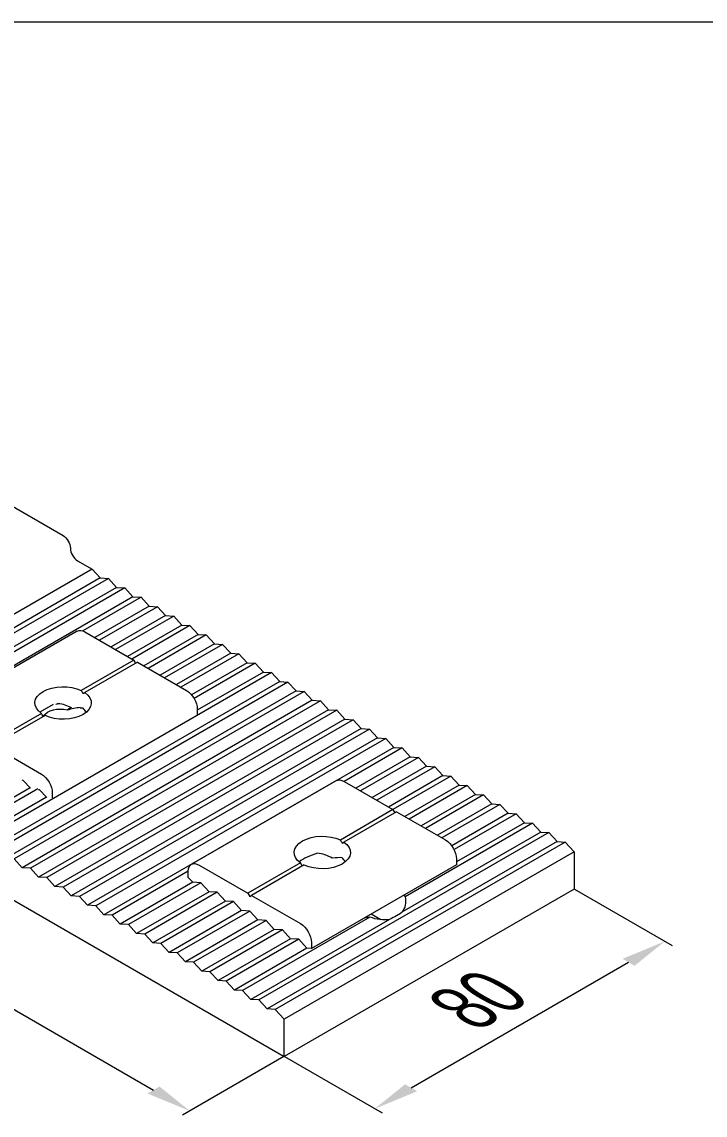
# Model space of a CAD drawing. Extents: x -37 to 4620, y -49 to 348.
# Drawn here: x 2003.63 to 2027.62, y 192.29 to 230.7 of the extents above; entities that cross this region are included whole.
import ezdxf

# ---------------------------------------------------------------- set-up
doc = ezdxf.new("R2010")
doc.units = 0
doc.header["$LTSCALE"] = 5
for name, color, linetype, lineweight in [('4', 160, 'CONTINUOUS', 18), ('PV-B6A89', 7, 'CONTINUOUS', 15), ('Рамки', 1, 'CONTINUOUS', 15)]:
    doc.layers.add(name, color=color, linetype=linetype, lineweight=lineweight)
doc.styles.add('15', font='russ.shx', dxfattribs={"width": 0.7, "height": 15})

msp = doc.modelspace()

# ---------------------------------------------------------------- linework, layer by layer
at = {"layer": '4', "extrusion": (-8.3e-15, 0.816497, 0.57735)}
for p, q in [((1985.339, 206.399, -54.665), (2008.249, 193.172, -35.958)), ((2023.034, 200.224, -45.931), (2026.457, 198.247, -43.136)), ((2017.293, 193.251, -36.07), (2024.929, 197.66, -42.305)), ((2012.826, 194.345, -37.617), (2009.267, 192.29, -34.711)), ((2012.852, 194.345, -37.617), (2016.274, 192.369, -34.823))]:
    msp.add_line(p, q, dxfattribs=at)
for points in [[(-2025.141, -148.449, 136.964), (-2024.717, -148.873, 136.964), (-2026.202, -149.934, 136.964)], [(-2008.461, -141.1, 136.964), (-2008.037, -140.676, 136.964), (-2009.522, -139.615, 136.964)], [(-2017.505, -140.812, 136.964), (-2017.08, -141.236, 136.964), (-2016.02, -139.751, 136.964)]]:
    msp.add_solid(points, dxfattribs=at)
at = {"layer": 'PV-B6A89', "extrusion": (-8.2e-15, 0.816497, 0.57735)}
for p, q in [((1999.614, 215.803, -32.299), (2005.075, 212.65, -32.299)), ((2005.584, 211.768, -32.299), (2006.093, 211.474, -32.299)), ((2006.093, 211.474, -32.299), (1995.911, 205.595, -32.299)), ((2006.093, 211.474, -32.299), (2006.379, 211.162, -32.299)), ((2006.379, 211.162, -32.299), (1996.197, 205.283, -32.299)), ((2006.666, 211.143, -32.299), (1996.484, 205.265, -32.299)), ((2006.379, 211.162, -32.299), (2006.666, 211.143, -32.299)), ((2006.666, 211.143, -32.299), (2006.952, 210.831, -32.299)), ((2006.952, 210.831, -32.299), (1996.77, 204.952, -32.299)), ((2007.239, 210.813, -32.299), (1997.056, 204.934, -32.299)), ((2007.525, 210.5, -32.299), (1997.343, 204.622, -32.299)), ((2007.811, 210.482, -32.299), (2005.768, 209.303, -32.299)), ((2006.952, 210.831, -32.299), (2007.239, 210.813, -32.299)), ((2007.239, 210.813, -32.299), (2007.525, 210.5, -32.299)), ((2007.525, 210.5, -32.299), (2007.811, 210.482, -32.299)), ((2007.811, 210.482, -32.299), (2008.098, 210.17, -32.299)), ((2008.098, 210.17, -32.299), (2006.189, 209.067, -32.299)), ((2008.384, 210.151, -32.299), (2006.348, 208.976, -32.299)), ((2008.098, 210.17, -32.299), (2008.384, 210.151, -32.299)), ((2008.384, 210.151, -32.299), (2008.67, 209.839, -32.299)), ((2008.67, 209.839, -32.299), (2006.761, 208.737, -32.299)), ((2008.957, 209.821, -32.299), (2006.92, 208.645, -32.299)), ((2008.67, 209.839, -32.299), (2008.957, 209.821, -32.299)), ((2008.957, 209.821, -32.299), (2009.243, 209.508, -32.299)), ((2009.243, 209.508, -32.299), (2007.334, 208.406, -32.299)), ((2009.53, 209.49, -32.299), (2007.493, 208.314, -32.299)), ((2009.243, 209.508, -32.299), (2009.53, 209.49, -32.299)), ((2009.53, 209.49, -32.299), (2009.816, 209.178, -32.299)), ((1987.383, 209.049, -32.299), (2012.839, 194.352, -32.299)), ((2005.569, 209.296, -32.299), (2000.477, 206.357, -32.299)), ((2005.839, 209.27, -32.299), (2007.557, 208.277, -32.299)), ((2009.816, 209.178, -32.299), (2007.907, 208.075, -32.299)), ((2010.102, 209.159, -32.299), (2008.066, 207.984, -32.299)), ((2009.816, 209.178, -32.299), (2010.102, 209.159, -32.299)), ((2010.102, 209.159, -32.299), (2010.389, 208.847, -32.299)), ((2010.389, 208.847, -32.299), (2008.48, 207.745, -32.299)), ((2010.675, 208.829, -32.299), (2008.639, 207.653, -32.299)), ((2010.389, 208.847, -32.299), (2010.675, 208.829, -32.299)), ((2010.675, 208.829, -32.299), (2010.962, 208.516, -32.299)), ((2007.557, 208.277, -32.299), (2005.708, 207.21, -32.299)), ((2007.684, 208.204, -32.299), (2005.836, 207.137, -32.299)), ((2007.557, 208.277, -32.299), (2007.62, 208.167, -32.299)), ((2007.684, 208.204, -32.299), (2009.402, 207.212, -32.299)), ((2010.962, 208.516, -32.299), (2009.052, 207.414, -32.299)), ((2011.248, 208.498, -32.299), (2009.211, 207.322, -32.299)), ((2011.534, 208.186, -32.299), (2009.581, 207.058, -32.299)), ((2010.962, 208.516, -32.299), (2011.248, 208.498, -32.299)), ((2011.248, 208.498, -32.299), (2011.534, 208.186, -32.299)), ((2011.534, 208.186, -32.299), (2011.821, 208.167, -32.299)), ((2012.393, 207.837, -32.299), (2002.211, 201.958, -32.299)), ((2011.821, 208.167, -32.299), (2009.672, 206.927, -32.299)), ((2012.107, 207.855, -32.299), (2009.784, 206.514, -32.299)), ((2011.821, 208.167, -32.299), (2012.107, 207.855, -32.299)), ((2012.107, 207.855, -32.299), (2012.393, 207.837, -32.299)), ((2012.393, 207.837, -32.299), (2012.68, 207.524, -32.299)), ((2012.68, 207.524, -32.299), (2002.497, 201.645, -32.299)), ((2012.966, 207.506, -32.299), (2002.784, 201.627, -32.299)), ((2012.68, 207.524, -32.299), (2012.966, 207.506, -32.299)), ((2012.966, 207.506, -32.299), (2013.253, 207.194, -32.299)), ((2013.253, 207.194, -32.299), (2003.07, 201.315, -32.299)), ((2013.539, 207.175, -32.299), (2003.357, 201.296, -32.299)), ((2005.775, 207.102, -32.299), (2005.836, 207.137, -32.299)), ((2013.253, 207.194, -32.299), (2013.539, 207.175, -32.299)), ((2013.539, 207.175, -32.299), (2013.825, 206.863, -32.299)), ((2013.825, 206.863, -32.299), (2003.643, 200.984, -32.299)), ((2014.112, 206.845, -32.299), (2003.929, 200.966, -32.299)), ((2004.73, 206.719, -32.299), (2004.259, 206.447, -32.299)), ((2013.825, 206.863, -32.299), (2014.112, 206.845, -32.299)), ((2014.112, 206.845, -32.299), (2014.398, 206.532, -32.299)), ((2004.314, 206.405, -32.299), (2002.466, 205.338, -32.299)), ((2004.441, 206.332, -32.299), (2002.593, 205.265, -32.299)), ((2014.398, 206.532, -32.299), (2004.216, 200.653, -32.299)), ((2014.684, 206.514, -32.299), (2004.502, 200.635, -32.299)), ((2005.362, 206.606, -32.299), (2005.23, 206.53, -32.299)), ((2009.784, 206.551, -32.299), (2009.784, 206.371, -32.299)), ((2014.398, 206.532, -32.299), (2014.684, 206.514, -32.299)), ((2014.684, 206.514, -32.299), (2014.971, 206.202, -32.299)), ((2014.971, 206.202, -32.299), (2004.788, 200.323, -32.299)), ((2015.257, 206.183, -32.299), (2005.075, 200.304, -32.299)), ((2014.971, 206.202, -32.299), (2015.257, 206.183, -32.299)), ((2015.257, 206.183, -32.299), (2015.544, 205.871, -32.299)), ((2015.544, 205.871, -32.299), (2005.361, 199.992, -32.299)), ((2015.83, 205.852, -32.299), (2005.648, 199.974, -32.299)), ((2016.116, 205.54, -32.299), (2005.934, 199.661, -32.299)), ((2016.403, 205.522, -32.299), (2006.22, 199.643, -32.299)), ((2015.544, 205.871, -32.299), (2015.83, 205.852, -32.299)), ((2015.83, 205.852, -32.299), (2016.116, 205.54, -32.299)), ((2016.116, 205.54, -32.299), (2016.403, 205.522, -32.299)), ((2016.403, 205.522, -32.299), (2016.689, 205.21, -32.299)), ((2002.593, 205.265, -32.299), (2004.311, 204.273, -32.299)), ((2016.689, 205.21, -32.299), (2006.507, 199.331, -32.299)), ((2016.975, 205.191, -32.299), (2014.939, 204.015, -32.299)), ((2016.689, 205.21, -32.299), (2016.975, 205.191, -32.299)), ((2016.975, 205.191, -32.299), (2017.262, 204.879, -32.299)), ((2017.262, 204.879, -32.299), (2015.353, 203.777, -32.299)), ((2017.548, 204.86, -32.299), (2015.512, 203.685, -32.299)), ((2017.262, 204.879, -32.299), (2017.548, 204.86, -32.299)), ((2017.548, 204.86, -32.299), (2017.835, 204.548, -32.299)), ((2017.835, 204.548, -32.299), (2015.925, 203.446, -32.299)), ((2018.121, 204.53, -32.299), (2016.085, 203.354, -32.299)), ((2017.835, 204.548, -32.299), (2018.121, 204.53, -32.299)), ((2018.121, 204.53, -32.299), (2018.407, 204.217, -32.299)), ((2003.675, 204.052, -32.299), (2003.643, 204.054, -32.299)), ((2003.929, 203.775, -32.299), (2003.675, 204.052, -32.299)), ((2014.669, 204.042, -32.299), (2009.578, 201.103, -32.299)), ((2014.939, 204.015, -32.299), (2016.657, 203.023, -32.299)), ((2018.407, 204.217, -32.299), (2016.498, 203.115, -32.299)), ((2018.694, 204.199, -32.299), (2016.657, 203.023, -32.299)), ((2018.407, 204.217, -32.299), (2018.694, 204.199, -32.299)), ((2018.694, 204.199, -32.299), (2018.98, 203.887, -32.299)), ((2003.917, 203.788, -32.299), (2001.352, 202.307, -32.299)), ((2004.184, 203.758, -32.299), (2001.638, 202.288, -32.299)), ((2004.248, 203.721, -32.299), (2004.216, 203.723, -32.299)), ((2004.502, 203.444, -32.299), (2004.248, 203.721, -32.299)), ((2004.693, 203.611, -32.299), (2004.693, 203.432, -32.299)), ((2018.98, 203.887, -32.299), (2017.071, 202.785, -32.299)), ((2019.266, 203.868, -32.299), (2017.23, 202.693, -32.299)), ((2018.98, 203.887, -32.299), (2019.266, 203.868, -32.299)), ((2019.266, 203.868, -32.299), (2019.553, 203.556, -32.299)), ((2004.49, 203.457, -32.299), (2001.925, 201.976, -32.299)), ((2019.553, 203.556, -32.299), (2017.644, 202.454, -32.299)), ((2019.839, 203.538, -32.299), (2017.803, 202.362, -32.299)), ((2020.126, 203.225, -32.299), (2018.216, 202.123, -32.299)), ((2020.412, 203.207, -32.299), (2018.376, 202.031, -32.299)), ((2019.553, 203.556, -32.299), (2019.839, 203.538, -32.299)), ((2019.839, 203.538, -32.299), (2020.126, 203.225, -32.299)), ((2020.126, 203.225, -32.299), (2020.412, 203.207, -32.299)), ((2020.412, 203.207, -32.299), (2020.698, 202.895, -32.299)), ((2016.657, 203.023, -32.299), (2014.809, 201.956, -32.299)), ((2016.785, 202.95, -32.299), (2014.936, 201.883, -32.299)), ((2016.657, 203.023, -32.299), (2016.721, 202.913, -32.299)), ((2016.785, 202.95, -32.299), (2018.503, 201.958, -32.299)), ((2020.698, 202.895, -32.299), (2018.721, 201.753, -32.299)), ((2020.985, 202.876, -32.299), (2018.803, 201.617, -32.299)), ((2020.698, 202.895, -32.299), (2020.985, 202.876, -32.299)), ((2020.985, 202.876, -32.299), (2021.271, 202.564, -32.299)), ((2021.558, 202.546, -32.299), (2017.087, 199.964, -32.299)), ((2021.271, 202.564, -32.299), (2018.885, 201.186, -32.299)), ((2021.271, 202.564, -32.299), (2021.558, 202.546, -32.299)), ((2021.558, 202.546, -32.299), (2021.844, 202.233, -32.299)), ((2022.13, 202.215, -32.299), (2011.948, 196.336, -32.299)), ((2021.844, 202.233, -32.299), (2016.971, 199.42, -32.299)), ((2021.844, 202.233, -32.299), (2022.13, 202.215, -32.299)), ((2022.13, 202.215, -32.299), (2022.417, 201.903, -32.299)), ((2022.417, 201.903, -32.299), (2012.234, 196.024, -32.299)), ((2022.703, 201.884, -32.299), (2012.521, 196.006, -32.299)), ((2014.875, 201.848, -32.299), (2014.936, 201.883, -32.299)), ((2022.417, 201.903, -32.299), (2022.703, 201.884, -32.299)), ((2022.703, 201.884, -32.299), (2023.021, 201.537, -32.299)), ((2003.643, 200.984, -32.299), (2003.357, 201.296, -32.299)), ((2023.021, 201.537, -32.299), (2012.839, 195.659, -32.299)), ((2018.885, 201.296, -32.299), (2018.885, 201.084, -32.299)), ((2023.021, 201.537, -32.299), (2023.021, 200.231, -32.299)), ((2003.929, 200.966, -32.299), (2003.643, 200.984, -32.299)), ((2004.216, 200.653, -32.299), (2003.929, 200.966, -32.299)), ((2009.848, 201.076, -32.299), (2011.566, 200.084, -32.299)), ((2013.415, 201.151, -32.299), (2011.566, 200.084, -32.299)), ((2013.542, 201.078, -32.299), (2011.693, 200.01, -32.299)), ((2018.885, 201.084, -32.299), (2013.793, 198.145, -32.299)), ((2004.502, 200.635, -32.299), (2004.216, 200.653, -32.299)), ((2004.788, 200.323, -32.299), (2004.502, 200.635, -32.299)), ((2009.466, 200.856, -32.299), (2006.793, 199.312, -32.299)), ((2009.466, 200.643, -32.299), (2009.466, 200.856, -32.299)), ((2009.625, 200.47, -32.299), (2009.466, 200.643, -32.299)), ((2005.075, 200.304, -32.299), (2004.788, 200.323, -32.299)), ((2005.361, 199.992, -32.299), (2005.075, 200.304, -32.299)), ((2009.625, 200.47, -32.299), (2007.079, 199, -32.299)), ((2009.911, 200.451, -32.299), (2007.366, 198.982, -32.299)), ((2010.198, 200.139, -32.299), (2007.652, 198.669, -32.299)), ((2010.484, 200.121, -32.299), (2007.939, 198.651, -32.299)), ((2009.911, 200.451, -32.299), (2009.625, 200.47, -32.299)), ((2010.198, 200.139, -32.299), (2009.911, 200.451, -32.299)), ((2010.484, 200.121, -32.299), (2010.198, 200.139, -32.299)), ((2010.771, 199.808, -32.299), (2010.484, 200.121, -32.299)), ((2023.021, 200.231, -32.299), (2012.839, 194.352, -32.299)), ((2005.648, 199.974, -32.299), (2005.361, 199.992, -32.299)), ((2005.934, 199.661, -32.299), (2005.648, 199.974, -32.299)), ((2010.771, 199.808, -32.299), (2008.225, 198.339, -32.299)), ((2011.057, 199.79, -32.299), (2008.511, 198.32, -32.299)), ((2011.057, 199.79, -32.299), (2010.771, 199.808, -32.299)), ((2011.343, 199.478, -32.299), (2011.057, 199.79, -32.299)), ((2011.566, 200.084, -32.299), (2011.63, 199.974, -32.299)), ((2011.63, 199.974, -32.299), (2011.693, 200.01, -32.299)), ((2011.693, 200.01, -32.299), (2013.412, 199.018, -32.299)), ((2006.22, 199.643, -32.299), (2005.934, 199.661, -32.299)), ((2006.507, 199.331, -32.299), (2006.22, 199.643, -32.299)), ((2011.343, 199.478, -32.299), (2008.798, 198.008, -32.299)), ((2011.63, 199.459, -32.299), (2009.084, 197.99, -32.299)), ((2011.63, 199.459, -32.299), (2011.343, 199.478, -32.299)), ((2011.916, 199.147, -32.299), (2011.63, 199.459, -32.299)), ((2016.23, 199.155, -32.299), (2015.887, 199.353, -32.299)), ((2006.793, 199.312, -32.299), (2006.507, 199.331, -32.299)), ((2007.079, 199, -32.299), (2006.793, 199.312, -32.299)), ((2007.366, 198.982, -32.299), (2007.079, 199, -32.299)), ((2007.652, 198.669, -32.299), (2007.366, 198.982, -32.299)), ((2011.916, 199.147, -32.299), (2009.371, 197.677, -32.299)), ((2012.202, 199.129, -32.299), (2009.657, 197.659, -32.299)), ((2015.846, 199.248, -32.299), (2011.375, 196.667, -32.299)), ((2016.535, 199.168, -32.299), (2011.662, 196.355, -32.299)), ((2012.202, 199.129, -32.299), (2011.916, 199.147, -32.299)), ((2012.489, 198.816, -32.299), (2012.202, 199.129, -32.299)), ((2007.939, 198.651, -32.299), (2007.652, 198.669, -32.299)), ((2008.225, 198.339, -32.299), (2007.939, 198.651, -32.299)), ((2012.489, 198.816, -32.299), (2009.943, 197.347, -32.299)), ((2012.775, 198.798, -32.299), (2010.23, 197.328, -32.299)), ((2012.775, 198.798, -32.299), (2012.489, 198.816, -32.299)), ((2013.062, 198.486, -32.299), (2012.775, 198.798, -32.299)), ((2008.511, 198.32, -32.299), (2008.225, 198.339, -32.299)), ((2008.798, 198.008, -32.299), (2008.511, 198.32, -32.299)), ((2013.062, 198.486, -32.299), (2010.516, 197.016, -32.299)), ((2013.348, 198.467, -32.299), (2010.802, 196.998, -32.299)), ((2013.348, 198.467, -32.299), (2013.062, 198.486, -32.299)), ((2013.634, 198.155, -32.299), (2013.348, 198.467, -32.299)), ((2013.793, 198.357, -32.299), (2013.793, 198.145, -32.299)), ((2009.084, 197.99, -32.299), (2008.798, 198.008, -32.299)), ((2009.371, 197.677, -32.299), (2009.084, 197.99, -32.299)), ((2013.634, 198.155, -32.299), (2011.089, 196.685, -32.299)), ((2013.793, 198.145, -32.299), (2013.634, 198.155, -32.299)), ((2009.657, 197.659, -32.299), (2009.371, 197.677, -32.299)), ((2009.943, 197.347, -32.299), (2009.657, 197.659, -32.299)), ((2010.23, 197.328, -32.299), (2009.943, 197.347, -32.299)), ((2010.516, 197.016, -32.299), (2010.23, 197.328, -32.299)), ((2010.802, 196.998, -32.299), (2010.516, 197.016, -32.299)), ((2011.089, 196.685, -32.299), (2010.802, 196.998, -32.299)), ((2011.375, 196.667, -32.299), (2011.089, 196.685, -32.299)), ((2011.662, 196.355, -32.299), (2011.375, 196.667, -32.299)), ((2011.948, 196.336, -32.299), (2011.662, 196.355, -32.299)), ((2012.234, 196.024, -32.299), (2011.948, 196.336, -32.299)), ((2012.521, 196.006, -32.299), (2012.234, 196.024, -32.299)), ((2012.839, 195.659, -32.299), (2012.521, 196.006, -32.299)), ((2012.839, 194.352, -32.299), (2012.839, 195.659, -32.299))]:
    msp.add_line(p, q, dxfattribs=at)
at = {"layer": 'PV-B6A89', "extrusion": (7.2e-15, -1.4e-15, -1)}
msp.add_ellipse((2005.075, 212.356, -32.299), major_axis=(0.18, -0.312), ratio=0.57735, start_param=-2.356194, end_param=-0.785398, dxfattribs=at)
at = {"layer": 'PV-B6A89'}
for centre, major_axis, ratio, start_param, end_param in [((2005.584, 212.062, -32.299), (0.18, -0.312), 0.57735, -2.356194, -0.785398), ((2005.075, 206.477, -32.299), (0.986, 0.28), 0.298976, 1.658988, 1.743185), ((2005.075, 205.889, -32.299), (0.9, -0.574), 0.716666, 1.685979, 2.172359), ((2005.075, 206.183, -32.299), (0.986, 0.28), 0.298976, 0.700746, 0.840814), ((2005.075, 206.183, -32.299), (0.9, -0.574), 0.716666, 1.035385, 1.214117), ((2014.175, 201.223, -32.299), (0.986, 0.28), 0.298976, 1.658988, 2.455153), ((2014.175, 200.635, -32.299), (0.9, -0.574), 0.716666, 1.635575, 2.172359), ((2014.175, 200.929, -32.299), (0.986, 0.28), 0.298976, 0.700746, 1.122204), ((2014.175, 200.929, -32.299), (0.9, -0.574), 0.716666, 1.035385, 1.214117)]:
    msp.add_ellipse(centre, major_axis=major_axis, ratio=ratio, start_param=start_param, end_param=end_param, dxfattribs=at)
at = {"layer": 'PV-B6A89', "extrusion": (7.1e-15, -1.3e-15, -1)}
for centre in [(2005.839, 208.829, -32.299), (2014.939, 203.574, -32.299)]:
    msp.add_ellipse(centre, major_axis=(-0.27, 0.468), ratio=0.57735, start_param=0, end_param=0.785398, dxfattribs=at)
at = {"layer": 'PV-B6A89', "extrusion": (7e-15, -1.4e-15, -1)}
msp.add_ellipse((2005.075, 206.771, -32.299), major_axis=(-0.99, 0), ratio=0.57735, start_param=-0.694363, end_param=2.26516, dxfattribs=at)
at = {"layer": 'PV-B6A89', "extrusion": (7.2e-15, -1.5e-15, -1)}
for centre, major_axis, ratio, start_param, end_param in [((2005.075, 206.771, -32.299), (0.99, 0), 0.57735, -0.694363, 2.26516), ((2016.021, 200.092, -32.299), (0.982, -0.626), 0.716666, -0.591291, 0.066992), ((2016.021, 200.092, -32.299), (0.982, -0.626), 0.716666, 0.646366, 1.304649)]:
    msp.add_ellipse(centre, major_axis=major_axis, ratio=ratio, start_param=start_param, end_param=end_param, dxfattribs=at)
at = {"layer": 'PV-B6A89', "extrusion": (6.9e-15, -1.4e-15, -1)}
for centre, start_param, end_param in [((2005.075, 206.698, -32.299), -1.661831, -1.570796), ((2005.075, 206.698, -32.299), 1.570796, 1.661831), ((2014.175, 201.443, -32.299), -1.661831, -1.570796), ((2014.175, 201.443, -32.299), 1.570796, 1.661831)]:
    msp.add_ellipse(centre, major_axis=(0.7, -1.212), ratio=0.57735, start_param=start_param, end_param=end_param, dxfattribs=at)
at = {"layer": 'PV-B6A89', "extrusion": (7.2e-15, -1.1e-15, -1)}
for centre in [(2009.402, 206.771, -32.299), (2004.311, 203.832, -32.299), (2018.503, 201.517, -32.299), (2013.412, 198.578, -32.299)]:
    msp.add_ellipse(centre, major_axis=(0.27, -0.468), ratio=0.57735, start_param=-2.356194, end_param=-0.785398, dxfattribs=at)
at = {"layer": 'PV-B6A89', "extrusion": (7e-15, -1.3e-15, -1)}
msp.add_ellipse((2005.298, 205.614, -32.299), major_axis=(-0.982, 0.626), ratio=0.716666, start_param=0.101989, end_param=1.079413, dxfattribs=at)
at = {"layer": 'PV-B6A89', "extrusion": (7.2e-15, -1.7e-15, -1)}
for centre, major_axis, start_param, end_param in [((2005.298, 206.202, -32.299), (1.076, 0.305), -1.548808, -1.133798), ((2016.021, 199.635, -32.299), (-1.076, -0.305), -3.412563, -3.219512), ((2016.021, 199.635, -32.299), (-1.076, -0.305), -1.323573, -1.130522)]:
    msp.add_ellipse(centre, major_axis=major_axis, ratio=0.298976, start_param=start_param, end_param=end_param, dxfattribs=at)
at = {"layer": 'PV-B6A89', "extrusion": (7.1e-15, -1.5e-15, -1)}
msp.add_ellipse((2014.175, 201.517, -32.299), major_axis=(-0.99, 0), ratio=0.57735, start_param=-0.694363, end_param=2.26516, dxfattribs=at)
at = {"layer": 'PV-B6A89', "extrusion": (7.2e-15, -1.6e-15, -1)}
msp.add_ellipse((2014.175, 201.517, -32.299), major_axis=(0.99, 0), ratio=0.57735, start_param=-0.694363, end_param=2.26516, dxfattribs=at)
at = {"layer": 'PV-B6A89', "extrusion": (7.3e-15, -1.5e-15, -1)}
msp.add_ellipse((2009.848, 200.635, -32.299), major_axis=(-0.27, 0.468), ratio=0.57735, start_param=-0.785398, end_param=0.785398, dxfattribs=at)
at = {"layer": 'PV-B6A89', "extrusion": (7.3e-15, -1.7e-15, -1)}
msp.add_ellipse((2016.021, 199.341, -32.299), major_axis=(-1.076, -0.305), ratio=0.298976, start_param=-2.56123, end_param=-1.981856, dxfattribs=at)
at = {"layer": 'Рамки', "linetype": 'Continuous'}
msp.add_line((1915, 230.698), (2079.802, 230.699), dxfattribs=at)

# ---------------------------------------------------------------- texts
at = {"layer": '4', "extrusion": (8.2e-15, -0.816497, 0.57735), "style": '15', "width": 0.7}
msp.add_text('80', height=2.7, rotation=45, dxfattribs=at).set_placement((2019.606, 80.445, -182.213))

doc.saveas('drawing.dxf')
